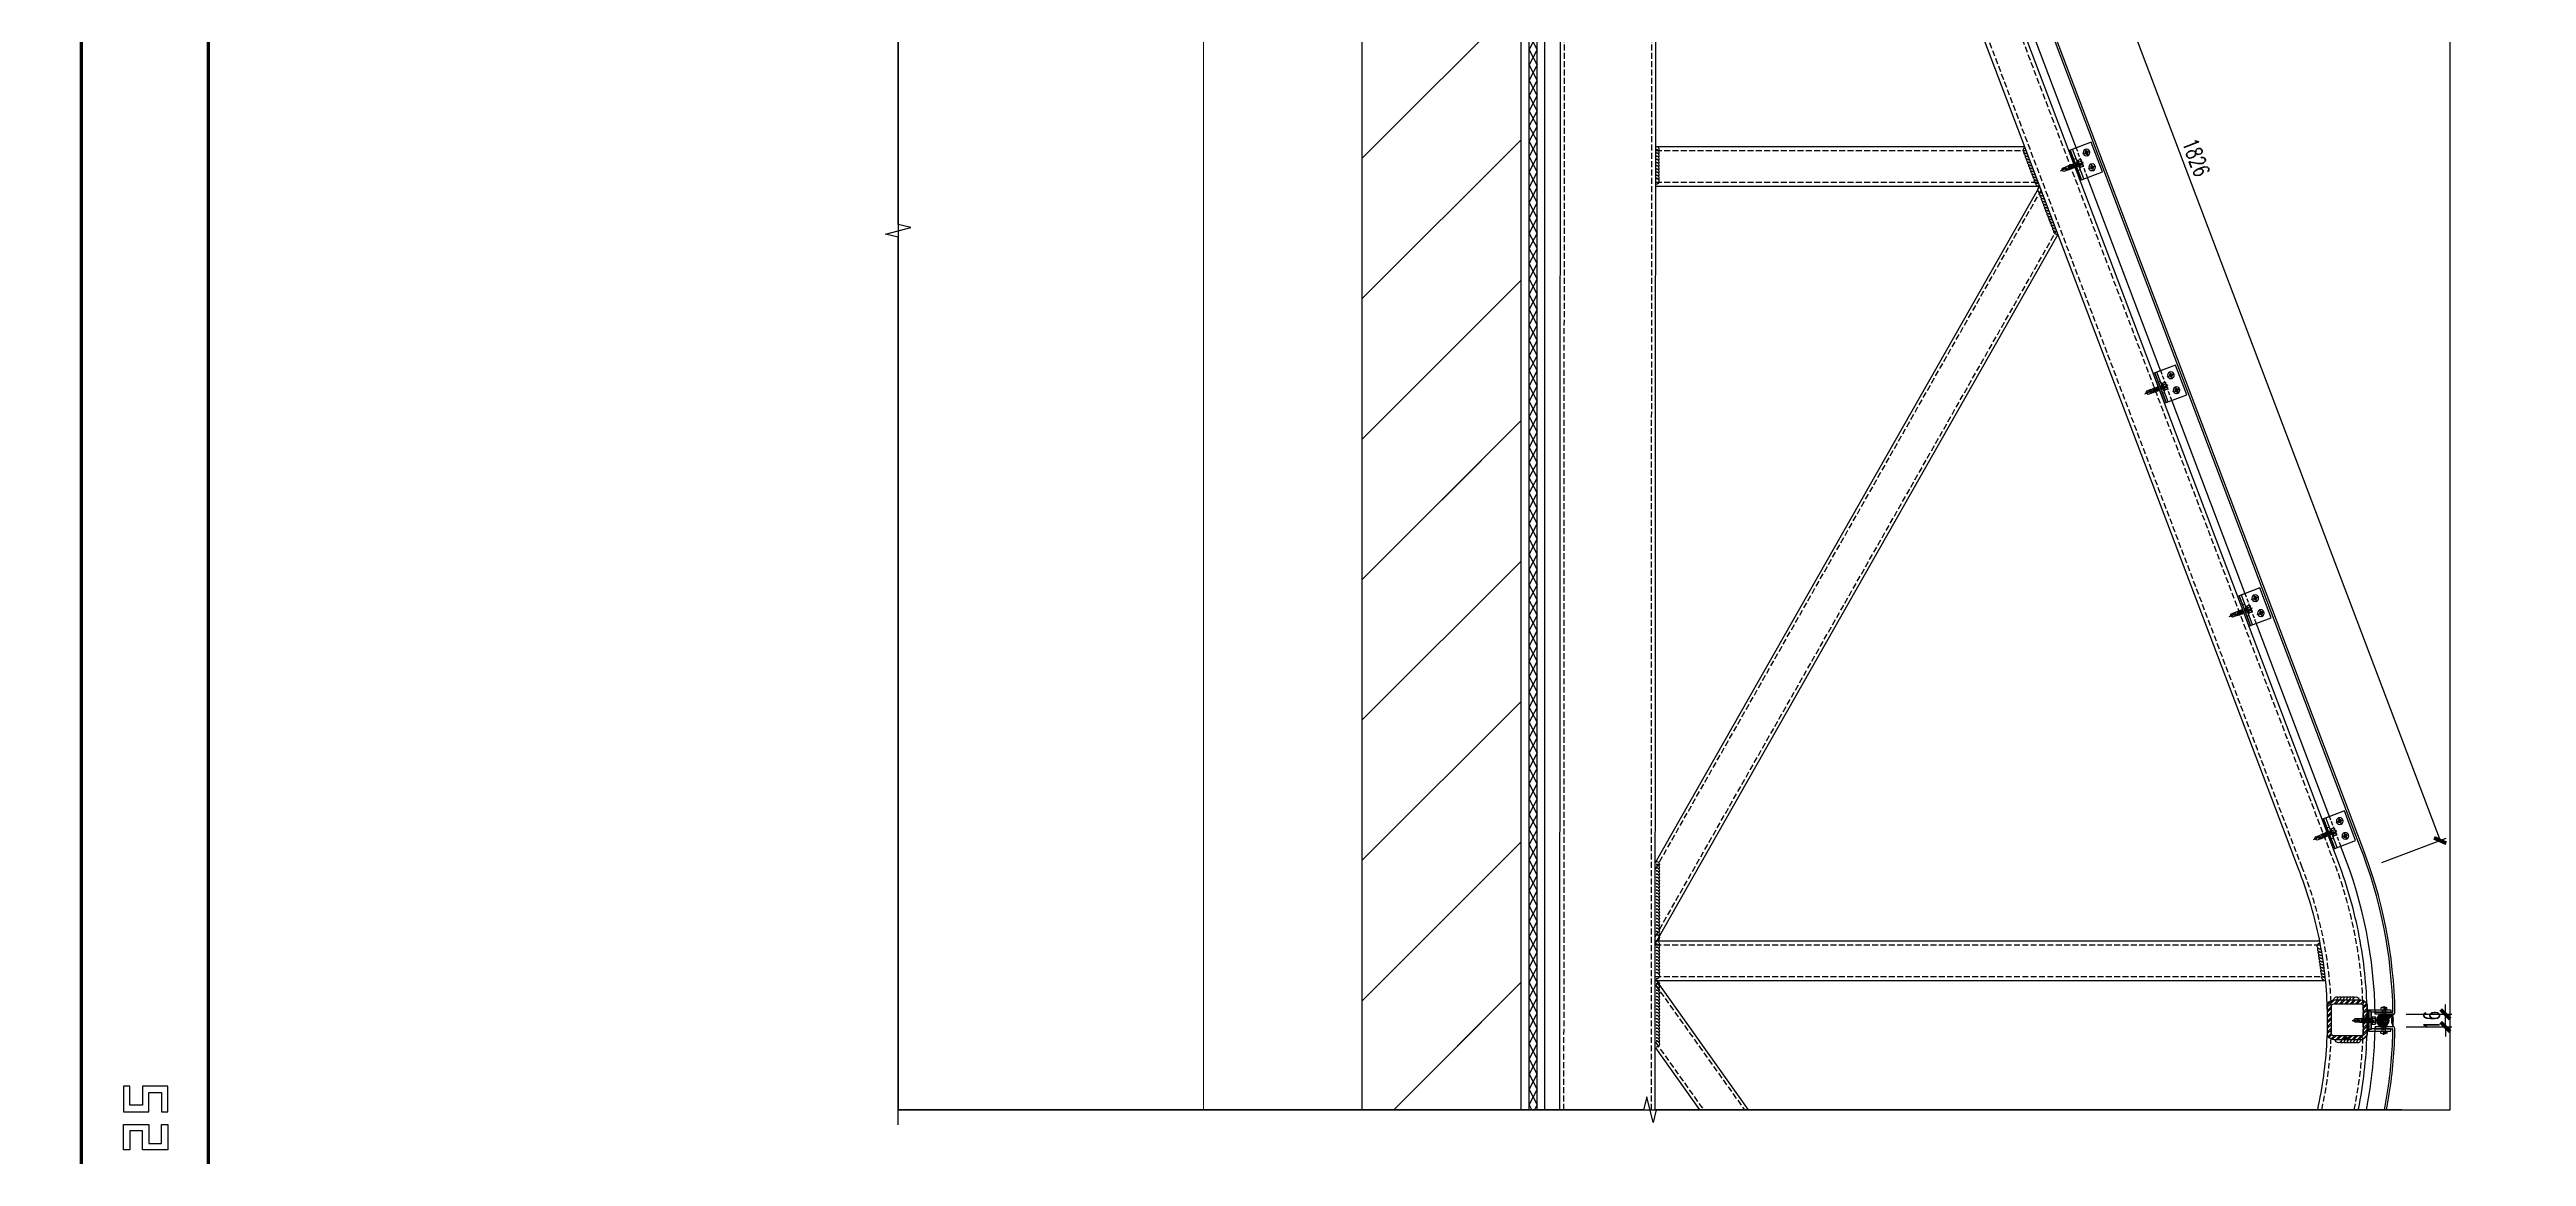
# Model space of a CAD drawing. Extents: x -202236 to 1002404, y -663931 to 1550022.
# Drawn here: x 9398 to 12516, y -357257 to -355864 of the extents above; entities that cross this region are included whole.
import ezdxf
from ezdxf.enums import TextEntityAlignment as Align
from ezdxf.xclip import XClip

# ---------------------------------------------------------------- set-up
doc = ezdxf.new("R2010")
doc.units = 0
for name, pattern in [('CENTER', [2, 1.25, -0.25, 0.25, -0.25]), ('ZN-CENTER', [2, 1.25, -0.25, 0.25, -0.25]), ('ZN-DASH', [0.35, 0.25, -0.1])]:
    doc.linetypes.add(name, pattern=pattern)
for name, color, linetype in [('!ZN1-填充-8', 8, 'Continuous'), ('!ZN3-铝板幕墙-3', 3, 'Continuous'), ('!ZN4-辅助材料-1', 1, 'Continuous'), ('!ZN4-配件-11', 11, 'Continuous'), ('!ZN5-钢材投影-40', 40, 'Continuous'), ('!ZN5-钢材断面-2', 2, 'Continuous'), ('!ZN5-铝材投影-112', 112, 'Continuous'), ('!ZN6-虚线-8', 8, 'ZN-DASH'), ('0-cxFrame', 155, 'Continuous'), ('3符号', 173, 'Continuous'), ('A-AXIS-D', 1, 'Continuous'), ('A-HATCH-2', 251, 'Continuous'), ('AS-WALL', 40, 'Continuous'), ('DIM', 173, 'Continuous'), ('Fill', 8, 'Continuous'), ('PUB_HATCH', 8, 'Continuous'), ('焊缝', 8, 'Continuous')]:
    doc.layers.add(name, color=color, linetype=linetype)
doc.layers.add('0-cxText', color=131, linetype='Continuous', lineweight=25)
doc.layers.add('A-WALL-HATCH', color=8, linetype='Continuous', lineweight=13)
doc.layers.add('@ZN-型材编号（非打印层）', color=8, linetype='Continuous', plot=False)
doc.styles.add('cx_tuming', font='simhei.ttf')
doc.styles.add('cx_tuqian1', font='')
doc.styles.add('DHTEXT-1', font='ROMANS.shx', dxfattribs={"width": 0.7, "bigfont": 'CHINESE.shx'})
doc.styles.add('黑体', font='simhei.ttf', dxfattribs={"height": 12})
doc.styles.get('cx_tuqian1').set_extended_font_data('SimSun')
doc.dimstyles.new('ZN8', dxfattribs={"dimscale": 8, "dimtxt": 2.5, "dimasz": 1.5, "dimexe": 1, "dimexo": 2, "dimgap": 0.9, "dimtad": 1, "dimdec": 0, "dimdsep": 46, "dimtxsty": 'DHTEXT-1', "dimblk": 'ARCHTICK', "dimcen": 2.5, "dimclrd": 173, "dimclre": 173, "dimclrt": 7, "dimazin": 2, "dimtfac": 1, "dimtix": 1, "dimtmove": 2, "dimatfit": 3, "dimfxl": 0, "dimarcsym": 0})

# ---------------------------------------------------------------- blocks, each defined once
blk = doc.blocks.new('TK22.A2 L(Dragon)')
at = {"layer": '0-cxFrame', "color": 7, "const_width": 0.5}
blk.add_lwpolyline([(0, 0), (-594, 0), (-594, 420), (0, 420)], close=True, dxfattribs=at)
at = {"layer": '0-cxFrame', "const_width": 0.5}
blk.add_lwpolyline([(-80, 10), (-574, 10), (-574, 410), (-80, 410)], close=True, dxfattribs=at)
at = {"layer": 'Defpoints', "color": 2}
for points in [[(-586.37, 34.37), (-587.37, 34.37), (-587.37, 30.37), (-583.37, 30.37), (-583.37, 33.37), (-581.37, 33.37), (-581.37, 30.37), (-580.37, 30.37), (-580.37, 34.37), (-584.37, 34.37), (-584.37, 31.37), (-586.37, 31.37), (-586.37, 34.37)], [(-586.37, 24.37), (-587.37, 24.37), (-587.37, 28.37), (-583.37, 28.37), (-583.37, 25.37), (-581.37, 25.37), (-581.37, 28.37), (-580.37, 28.37), (-580.37, 24.37), (-584.37, 24.37), (-584.37, 27.37), (-586.37, 27.37), (-586.37, 24.37)]]:
    blk.add_lwpolyline(points, dxfattribs=at)
at = {"style": '黑体', "flags": 4}
blk.add_attdef('图幅', text='', height=3.3, dxfattribs=at).set_placement((-40, 3), align=Align.RIGHT)
at = {"layer": '0-cxText', "flags": 4}
for tag, height, style, p in [('建设单位', 3.5, 'cx_tuming', (-45, 240)), ('项目名称', 3.5, 'cx_tuming', (-45, 210)), ('子项名称', 3.5, 'cx_tuming', (-45, 180)), ('工程编号', 3.3, 'cx_tuqian1', (-35, 165)), ('图名1', 3.5, 'cx_tuming', (-45, 87)), ('图名2', 3.5, 'cx_tuming', (-45, 79)), ('图名3', 3.5, 'cx_tuming', (-45, 71)), ('出图日期', 3.3, 'cx_tuqian1', (-39, 60)), ('专业', 3.3, 'cx_tuqian1', (-55, 52)), ('图号', 3.3, 'cx_tuqian1', (-55, 44)), ('版次', 3.3, 'cx_tuqian1', (-20, 44))]:
    blk.add_attdef(tag, text='', height=height, dxfattribs=dict(at, style=style)).set_placement(p, align=Align.MIDDLE)
at = {"layer": 'Defpoints', "color": 6, "flags": 4}
for tag, height, style, p in [('tufu', 3.3, '黑体', (-12, 12)), ('dwfname', 4, 'cx_tuqian1', (-80, 3))]:
    blk.add_attdef(tag, text='', height=height, dxfattribs=dict(at, style=style)).set_placement(p, align=Align.RIGHT)
blk = doc.blocks.new('99平面图例外参$0$$LinePat$夹层保温1')
at = {"color": 0}
for p, q in [((0, 0), (96, 0)), ((0, -50), (96, -50)), ((0, -100), (96, -50)), ((96, -100), (0, -50)), ((0, -100), (96, -100)), ((0, -150), (96, -150))]:
    blk.add_line(p, q, dxfattribs=at)
blk = doc.blocks.new('铝板16mm胶缝')
at = {"layer": '!ZN1-填充-8'}
h = blk.add_hatch(dxfattribs=at)
h.set_pattern_fill('HONEY', color=256, scale=0.7, angle=-270, style=0)
h.set_pattern_definition([(90, (10097.3199, 185.0233), (-0.9623705, 1.666875), [1.11125, -2.2225]), (210, (10097.3199, 185.0233), (-0.962370845, -1.6668748), [1.11125, -2.2225]), (150, (10097.3199, 185.0233), (-1.924741345, 2e-07), [-2.2225, 1.11125])])
edge = h.paths.add_edge_path()
edge.add_ellipse((-8.5, 14.6), major_axis=(-8, 0), ratio=0.974793, start_angle=0, end_angle=360)
h = blk.add_hatch(dxfattribs=at)
h.set_pattern_fill('ANSI35', color=256, scale=0.5, angle=-270, style=0)
h.set_pattern_definition([(135, (0, 0), (-1.12253, -1.12253), []), (135, (0, 1.1225), (-1.12253, -1.12253), [1.984375, -0.396875, 0, -0.396875])])
edge = h.paths.add_edge_path()
edge.add_line((-0.5, 1.4), (-0.5, 14.6))
edge.add_line((-16.5, 1.4), (-16.5, 14.6))
edge.add_ellipse((-8.5, 14.6), major_axis=(-8, 0), ratio=0.974793, start_angle=0, end_angle=180)
edge.add_arc((-8.5, -14.4), 17.7, 63.1657, 116.8343)
at = {"layer": '!ZN4-辅助材料-1', "ltscale": 0.5}
blk.add_arc((-8.5, -14.4), 17.7, 63.1657, 116.8343, dxfattribs=at)
blk.add_ellipse((-8.5, 14.6), major_axis=(-8, 0), ratio=0.974793, dxfattribs=at)
at = {"layer": 'Defpoints', "ltscale": 0.5}
for p in [(-16.5, -0.6), (-8.5, -0.6), (-0.5, -0.6)]:
    blk.add_point(p, dxfattribs=at)
blk = doc.blocks.new('*U253')
at = {"color": 0, "linetype": 'ZN-CENTER', "ltscale": 3}
blk.add_line((24, 0), (-7.3, 0), dxfattribs=at)
at = {"ltscale": 10}
for p, q in [((-5.4, -3.5), (-5.4, 3.5)), ((-1, 4.6), (-4.9, 4.6)), ((-1, 2.3), (-4.9, 2.3)), ((-0.6, -5.1), (-0.6, 5.1)), ((-0.2, 5.5), (0, 4.8)), ((0, -4.8), (0, 4.8)), ((0, 2.1), (14.3, 2.1)), ((1.4, 2.7), (2.2, -2.7)), ((3.2, 2.7), (4, -2.7)), ((5, 2.7), (5.8, -2.7)), ((6.8, 2.7), (7.6, -2.7)), ((8.6, 2.7), (9.4, -2.7)), ((10.4, 2.7), (11.2, -2.7)), ((12.2, 2.7), (13, -2.7)), ((-1, -2.3), (-4.9, -2.3)), ((-1, -4.6), (-4.9, -4.6)), ((-0.2, -5.5), (0, -4.8)), ((14.3, -2.1), (0, -2.1))]:
    blk.add_line(p, q, dxfattribs=at)
for points in [[(1.8, -2.1), (1, 2.1), (1.4, 2.7), (1.8, 2.1), (2.6, -2.1), (2.2, -2.7)], [(3.6, -2.1), (2.8, 2.1), (3.2, 2.7), (3.6, 2.1), (4.4, -2.1), (4, -2.7)], [(5.4, -2.1), (4.6, 2.1), (5, 2.7), (5.4, 2.1), (6.2, -2.1), (5.8, -2.7)], [(7.2, -2.1), (6.4, 2.1), (6.8, 2.7), (7.2, 2.1), (8, -2.1), (7.6, -2.7)], [(9, -2.1), (8.2, 2.1), (8.6, 2.7), (9, 2.1), (9.8, -2.1), (9.4, -2.7)], [(10.8, -2.1), (10, 2.1), (10.4, 2.7), (10.8, 2.1), (11.6, -2.1), (11.2, -2.7)], [(12.6, -2.1), (11.8, 2.1), (12.2, 2.7), (12.6, 2.1), (13.4, -2.1), (13, -2.7)]]:
    blk.add_lwpolyline(points, close=True, dxfattribs=at)
for points in [[(14.3, -2.1, -0.414214), (14.4, -2.2), (14.4, -2.3), (20.2, -2.3), (22, -0.3), (22, 0.3), (20.2, 2.3), (14.4, 2.3), (14.4, 2.2, -0.414214), (14.3, 2.1)], [(16.5, -2.3), (16.4, -1.2), (15.8, -1.5, -0.530462), (15, -1.2), (14.8, 0.1, -0.651316), (15.5, 0.5), (16, 0.2), (16.8, 0.7), (22, -0.3, -0.201226), (20.2, 2.3)]]:
    blk.add_lwpolyline(points, format="xyb", dxfattribs=at)
for centre, radius, start, end in [((-3.9, 3.5), 1.58, 133.1736, 226.8264), ((0.1, 0), 5.58, 155.5673, 204.4327), ((0.1, 3.5), 1.58, 133.1736, 226.8264), ((4.1, 0), 5.58, 155.5673, 204.4327), ((7.5, -2.9), 11.3, 132.4922, 138.6064), ((-3.9, -3.5), 1.58, 133.1736, 226.8264), ((0.1, -3.5), 1.58, 133.1736, 226.8264), ((7.5, 2.9), 11.3, 221.3936, 227.5078)]:
    blk.add_arc(centre, radius, start, end, dxfattribs=at)
at = {"layer": 'Defpoints', "color": 0, "ltscale": 10, "style": 'DHTEXT-1', "width": 0.7}
blk.add_text('5.5', height=1, rotation=90, dxfattribs=at).set_placement((-2.5, -0.9), align=Align.CENTER)
blk = doc.blocks.new('铝板连接件1(新规)')
at = {"layer": '!ZN1-填充-8'}
h = blk.add_hatch(dxfattribs=at)
h.set_pattern_fill('NET3', color=256, scale=0.4, angle=180, style=0)
h.set_pattern_definition([(180, (18968.597, 39999.0891), (-1e-15, -1.27), []), (240, (18968.597, 39999.0891), (1.099852263, -0.635), []), (300, (18968.597, 39999.0891), (1.099852263, 0.635), [])])
h.paths.add_polyline_path([(-13.5, 2), (-13.5, 0), (13.5, 0), (13.5, 2)])
at = {"layer": '!ZN4-辅助材料-1', "ltscale": 5}
blk.add_lwpolyline([(-13.5, 2), (-13.5, 0), (13.5, 0), (13.5, 2)], close=True, dxfattribs=at)
at = {"layer": '!ZN5-铝材投影-112'}
for points in [[(11.5, 2), (-13.5, 2), (-13.5, 30), (-10.5, 30), (-10.5, 5), (11.5, 5)], [(-11.5, 2), (13.5, 2), (13.5, 30), (10.5, 30), (10.5, 5), (-11.5, 5)]]:
    blk.add_lwpolyline(points, close=True, dxfattribs=at)
at = {"layer": '!ZN4-配件-11', "color": 1, "rotation": 270}
blk.add_blockref('*U253', (0, 5), dxfattribs=at)
blk = doc.blocks.new('*U196')
at = {"color": 0, "linetype": 'CENTER', "ltscale": 3}
blk.add_line((10, 0), (-2.5, 0), dxfattribs=at)
at = {"linetype": 'ByBlock', "lineweight": -2, "ltscale": 10}
for p, q in [((-1.2, -3), (-1.2, 3)), ((0, 4.2), (0, -4.2)), ((5.5, 2), (0, 2)), ((5.5, 2.5), (5.5, -2.5)), ((5.5, -2), (0, -2))]:
    blk.add_line(p, q, dxfattribs=at)
for centre, radius, start, end in [((4.4, 0), 5.96, 160.395, 199.605), ((0, 3), 1.2, 90, 180), ((7, 2.5), 1.5, 348.448, 180), ((16.2, 0), 8, 164.3308, 195.6692), ((6.2, 0), 2.67, 323.2266, 36.7843), ((0, -3), 1.2, 180, 270), ((7, -2.5), 1.5, 180, 11.552)]:
    blk.add_arc(centre, radius, start, end, dxfattribs=at)
at = {"layer": 'Defpoints', "color": 0, "ltscale": 10, "style": 'DHTEXT-1', "width": 0.7}
blk.add_text('D4', height=1, rotation=90, dxfattribs=at).set_placement((7.4, -1.8), align=Align.CENTER)
blk = doc.blocks.new('方管钢50x5')
at = {"layer": 'Fill'}
h = blk.add_hatch(dxfattribs=at)
h.set_pattern_fill('ANSI32', color=8, style=0)
h.set_pattern_definition([(45, (-86.957, -24.6963), (-3.3676, 3.3676), []), (45, (-84.712, -24.6963), (-3.3676, 3.3676), [])])
edge = h.paths.add_edge_path()
edge.add_line((-17, 25), (17, 25))
edge.add_arc((17, 17), 8, 0, 90, ccw=False)
edge.add_line((25, 17), (25, -17))
edge.add_arc((17, -17), 8, -90, 0, ccw=False)
edge.add_line((17, -25), (-17, -25))
edge.add_arc((-17, -17), 8, 180, 270, ccw=False)
edge.add_line((-25, -17), (-25, 17))
edge.add_arc((-17, 17), 8, 90, 180, ccw=False)
edge = h.paths.add_edge_path(flags=16)
edge.add_line((-17, 20), (17, 20))
edge.add_arc((17, 17), 3, 0, 90, ccw=False)
edge.add_line((20, 17), (20, -17))
edge.add_arc((17, -17), 3, -90, 0, ccw=False)
edge.add_line((17, -20), (-17, -20))
edge.add_arc((-17, -17), 3, 180, 270, ccw=False)
edge.add_line((-20, -17), (-20, 17))
edge.add_arc((-17, 17), 3, 90, 180, ccw=False)
for points in [[(-17, 25), (17, 25, -0.414214), (25, 17), (25, -17, -0.414214), (17, -25), (-17, -25, -0.414214), (-25, -17), (-25, 17, -0.414214)], [(-17, 20), (17, 20, -0.414214), (20, 17), (20, -17, -0.414214), (17, -20), (-17, -20, -0.414214), (-20, -17), (-20, 17, -0.414214)]]:
    blk.add_lwpolyline(points, format="xyb", close=True)
at = {"layer": '@ZN-型材编号（非打印层）', "style": 'DHTEXT-1', "width": 0.7}
blk.add_text('50x5', height=2, dxfattribs=at).set_placement((-0.5, -23), align=Align.MIDDLE_CENTER)
blk = doc.blocks.new('*U254')
at = {"layer": '!ZN5-钢材断面-2'}
blk.add_blockref('方管钢50x5', (0, 0), dxfattribs=at)
blk = doc.blocks.new('*U255')
at = {"color": 0, "linetype": 'CENTER', "ltscale": 3}
for p, q in [((4.9, 0), (-4.9, 0)), ((0, 4.9), (0, -4.9))]:
    blk.add_line(p, q, dxfattribs=at)
at = {"linetype": 'ByBlock', "ltscale": 10}
for radius in [4.2, 2, 1.23]:
    blk.add_circle((0, 0), radius, dxfattribs=at)
blk = doc.blocks.new('*U201')
at = {"ltscale": 0.125}
blk.add_wipeout([(-20, 30), (20, 30), (20, 5), (-20, 5)], dxfattribs=at).dxf.layer = '!ZN6-虚线-8'
at = {"layer": '!ZN1-填充-8'}
h = blk.add_hatch(dxfattribs=at)
h.set_pattern_fill('NET3', color=256, scale=0.75, angle=180, style=0)
h.set_pattern_definition([(180, (-1731.706, 294.7402), (-3e-16, -2.38125), []), (240, (-1731.706, 294.7402), (2.062223, -1.190625), []), (300, (-1731.706, 294.7402), (2.062223, 1.190625), [])])
h.paths.add_polyline_path([(20, 0), (-20, 0), (-20, 2), (20, 2)])
at = {"layer": '!ZN5-铝材投影-112'}
blk.add_lwpolyline([(20, 2), (-20, 2), (-20, 30), (20, 30)], close=True, dxfattribs=at)
at = {"layer": '!ZN6-虚线-8', "color": 8, "linetype": 'ZN-DASH', "ltscale": 20}
blk.add_line((-20, 10), (20, 10), dxfattribs=at)
at = {"layer": '!ZN6-虚线-8', "linetype": 'ZN-DASH', "ltscale": 10}
for p, q in [((-7.5, 5), (-7.5, 2)), ((7.5, 5), (7.5, 2))]:
    blk.add_line(p, q, dxfattribs=at)
at = {"layer": '!ZN4-配件-11', "color": 1, "rotation": 270}
for name, p in [('*U255', (-10, 20)), ('*U253', (0, 5)), ('*U255', (10, 20))]:
    blk.add_blockref(name, p, dxfattribs=at)
at = {"ltscale": 0.25}
blk.add_wipeout([(20, 0), (20, 2), (-20, 2), (-20, 0)], dxfattribs=at).dxf.layer = '!ZN4-辅助材料-1'
at = {"layer": '!ZN4-辅助材料-1'}
blk.add_lwpolyline([(20, 0), (-20, 0), (-20, 2), (20, 2)], close=True, dxfattribs=at)
at = {"layer": '!ZN5-铝材投影-112', "ltscale": 0.25}
blk.add_line((-20, 5), (20, 5), dxfattribs=at)
blk = doc.blocks.new('20250913160558')
at = {"layer": 'PUB_HATCH'}
h = blk.add_hatch(dxfattribs=at)
h.set_pattern_fill('普通砖', color=256, scale=50, style=0)
h.set_pattern_definition([(45, (2343460, -521977.7), (-88.388383, 88.388383), [])])
h.paths.add_polyline_path([(9550, -4880), (9550, -1630), (9350, -1630), (9350, -4880)])
h = blk.add_hatch(dxfattribs=at)
h.set_pattern_fill('普通砖', color=256, scale=50, style=0)
h.set_pattern_definition([(45, (2343460, -521977.7), (-88.388383, 88.388383), [])])
h.paths.add_polyline_path([(9550, -4880), (9550, -1630), (9450, -1630), (9450, -4880)])
at = {"layer": '!ZN3-铝板幕墙-3'}
for p, q in [((10625.1, -3322.3), (10625.1, -3319.8)), ((10625.1, -3319.8), (10647.1, -3319.8)), ((10648.1, -3322.3), (10625.1, -3322.3)), ((10648.1, -3338.3), (10625.1, -3338.3)), ((10625.1, -3338.3), (10625.1, -3340.8)), ((10625.1, -3340.8), (10647.1, -3340.8))]:
    blk.add_line(p, q, dxfattribs=at)
for points in [[(10650.1, -3320.6, 0.09075), (10607.8, -3108.8), (9650, -580), (9250, -712.1), (9250, -852.1)], [(10647.6, -3319.5, 0.090277), (10605.5, -3109.7), (9648.5, -583.1), (9252.5, -713.9), (9252.5, -852.1)], [(10625.1, -3322.3, 0.091405), (10584.5, -3117.9), (9635.1, -611.2), (9275, -730.2), (9275, -827.1)], [(10102.1, -5205), (10600.6, -3496.7, 0.070028), (10625.1, -3338.3, 0.070028)], [(10118.9, -5227.5), (10622.1, -3503.1, 0.068937), (10647.6, -3341.1, 0.068937)], [(10120.8, -5230), (10624.5, -3503.9, 0.069411), (10650.1, -3340, 0.069411)]]:
    blk.add_lwpolyline(points, format="xyb", dxfattribs=at)
for centre, radius, start, end in [((10647.1, -3319.3), 0.5, 270, 0), ((10648.1, -3320.3), 2, 270, 0), ((10647.1, -3341.3), 0.5, 0, 90), ((10648.1, -3340.3), 2, 0, 90)]:
    blk.add_arc(centre, radius, start, end, dxfattribs=at)
at = {"layer": '!ZN5-钢材投影-40'}
for p, q in [((10528.5, -3139.6), (9581.6, -639.4)), ((10575.2, -3121.5), (9629.1, -623.7)), ((9598.1, -5185), (9600, -1148.7)), ((9718.1, -5185), (9720, -1148.7))]:
    blk.add_line(p, q, dxfattribs=at)
at = {"layer": '!ZN5-钢材投影-40', "ltscale": 800}
for p, q in [((9719.5, -2230), (10184, -2230)), ((9719.1, -3131.6), (10203, -2280)), ((9719.5, -2280), (10203, -2280)), ((9719, -3232.9), (10226, -2340.7)), ((9719, -3230), (10555.3, -3230)), ((9719, -3278.6), (10345.5, -4156.8)), ((9719, -3280), (10562.7, -3280)), ((9719, -3364.6), (10327.6, -4217.9))]:
    blk.add_line(p, q, dxfattribs=at)
at = {"layer": '!ZN5-钢材投影-40'}
for radius, start, end in [(515, 343.1484, 21.7411), (565, 343.1748, 21.696)]:
    blk.add_arc((10050.2, -3330.3), radius, start, end, dxfattribs=at)
at = {"layer": '!ZN6-虚线-8', "ltscale": 30}
for p, q in [((10533.2, -3137.8), (9586.4, -637.9)), ((10570.5, -3123.3), (9624.4, -625.3)), ((9603.1, -5185), (9605, -1148.7)), ((9713.1, -5185), (9715, -1148.7)), ((9719.5, -2235), (10185.9, -2235)), ((9719.5, -2275), (10201.1, -2275)), ((9719.1, -3139.7), (10206.5, -2282)), ((9719, -3224.8), (10224.1, -2335.9)), ((9719, -3235), (10556.3, -3235)), ((9719, -3275), (10562.2, -3275)), ((9719, -3285.5), (10344, -4161.6)), ((9719, -3357.7), (10329.1, -4213))]:
    blk.add_line(p, q, dxfattribs=at)
for radius, start, end in [(520, 343.1512, 21.7363), (560, 343.1724, 21.7002)]:
    blk.add_arc((10050.2, -3330.3), radius, start, end, dxfattribs=at)
at = {"layer": 'A-WALL-HATCH'}
blk.add_line((9150, -1350), (9150, -4830), dxfattribs=at)
at = {"layer": 'AS-WALL'}
for p, q in [((9350, -4880), (9350, -1630)), ((9550, -4880), (9550, -1630)), ((9550, -4880), (9550, -1630))]:
    blk.add_line(p, q, dxfattribs=at)
at = {"layer": '焊缝', "ltscale": 800}
for points in [[(9719.5, -2230, -0.57735), (9723, -2236, 0.267949), (9719.5, -2234, -0.57735), (9723, -2240, 0.267949), (9719.5, -2238, -0.57735), (9723, -2244, 0.267949), (9719.5, -2242, -0.57735), (9723, -2248, 0.267949), (9719.5, -2246, -0.57735), (9723, -2252, 0.267949), (9719.5, -2250, -0.57735), (9723, -2256, 0.267949), (9719.5, -2254, -0.57735), (9723, -2260, 0.267949), (9719.5, -2258, -0.57735), (9723, -2264, 0.267949), (9719.5, -2262, -0.57735), (9723, -2268, 0.267949), (9719.5, -2266, -0.57735), (9723, -2272, 0.267949), (9719.5, -2270, -1), (9719.5, -2278, -1)], [(10203, -2280, -0.57735), (10197.6, -2275.6, 0.267949), (10201.6, -2276.3, -0.57735), (10196.2, -2271.9, 0.267949), (10200.1, -2272.5, -0.57735), (10194.8, -2268.1, 0.267949), (10198.7, -2268.8, -0.57735), (10193.4, -2264.4, 0.267949), (10197.3, -2265, -0.57735), (10191.9, -2260.7, 0.267949), (10195.9, -2261.3, -0.57735), (10190.5, -2256.9, 0.267949), (10194.5, -2257.6, -0.57735), (10189.1, -2253.2, 0.267949), (10193.1, -2253.8, -0.57735), (10187.7, -2249.4, 0.267949), (10191.6, -2250.1, -0.57735), (10186.3, -2245.7, 0.267949), (10190.2, -2246.3, -0.57735), (10184.9, -2241.9, 0.267949), (10188.8, -2242.6, -0.57735), (10183.4, -2238.2, 0.267949), (10187.4, -2238.9, -1), (10184.6, -2231.4, -1)], [(10226, -2340.7, -0.57735), (10220.6, -2336.3, 0.267949), (10224.6, -2337, -0.57735), (10219.2, -2332.6, 0.267949), (10223.1, -2333.2, -0.57735), (10217.8, -2328.9, 0.267949), (10221.7, -2329.5, -0.57735), (10216.4, -2325.1, 0.267949), (10220.3, -2325.8, -0.57735), (10214.9, -2321.4, 0.267949), (10218.9, -2322, -0.57735), (10213.5, -2317.6, 0.267949), (10217.5, -2318.3, -0.57735), (10212.1, -2313.9, 0.267949), (10216.1, -2314.5, -0.57735), (10210.7, -2310.2, 0.267949), (10214.6, -2310.8, -0.57735), (10209.3, -2306.4, 0.267949), (10213.2, -2307.1, -0.57735), (10207.9, -2302.7, 0.267949), (10211.8, -2303.3, -0.57735), (10206.4, -2298.9, 0.267949), (10210.4, -2299.6, -0.57735), (10205, -2295.2, 0.267949), (10209, -2295.8, -0.57735), (10203.6, -2291.5, 0.267949), (10207.6, -2292.1, -0.57735), (10202.2, -2287.7, 0.267949), (10206.1, -2288.4, -1), (10203.3, -2280.9, -1)], [(9720, -3130, -0.57735), (9723.5, -3136, 0.267949), (9720, -3134, -0.57735), (9723.5, -3140, 0.267949), (9720, -3138, -0.57735), (9723.5, -3144, 0.267949), (9720, -3142, -0.57735), (9723.5, -3148, 0.267949), (9720, -3146, -0.57735), (9723.5, -3152, 0.267949), (9720, -3150, -0.57735), (9723.5, -3156, 0.267949), (9720, -3154, -0.57735), (9723.5, -3160, 0.267949), (9720, -3158, -0.57735), (9723.5, -3164, 0.267949), (9720, -3162, -0.57735), (9723.5, -3168, 0.267949), (9720, -3166, -0.57735), (9723.5, -3172, 0.267949), (9720, -3170, -0.57735), (9723.5, -3176, 0.267949), (9720, -3174, -0.57735), (9723.5, -3180, 0.267949), (9720, -3178, -0.57735), (9723.5, -3184, 0.267949), (9720, -3182, -0.57735), (9723.5, -3188, 0.267949), (9720, -3186, -0.57735), (9723.5, -3192, 0.267949), (9720, -3190, -0.57735), (9723.5, -3196, 0.267949), (9720, -3194, -0.57735), (9723.5, -3200, 0.267949), (9720, -3198, -0.57735), (9723.5, -3204, 0.267949), (9720, -3202, -0.57735), (9723.5, -3208, 0.267949), (9720, -3206, -0.57735), (9723.5, -3212, 0.267949), (9720, -3210, -0.57735), (9723.5, -3216, 0.267949), (9720, -3214, -0.57735), (9723.5, -3220, 0.267949), (9720, -3218, -0.57735), (9723.5, -3224, 0.267949), (9720, -3222, -1), (9720, -3230, -1)], [(9720, -3230, -0.57735), (9723.5, -3236, 0.267949), (9720, -3234, -0.57735), (9723.5, -3240, 0.267949), (9720, -3238, -0.57735), (9723.5, -3244, 0.267949), (9720, -3242, -0.57735), (9723.5, -3248, 0.267949), (9720, -3246, -0.57735), (9723.5, -3252, 0.267949), (9720, -3250, -0.57735), (9723.5, -3256, 0.267949), (9720, -3254, -0.57735), (9723.5, -3260, 0.267949), (9720, -3258, -0.57735), (9723.5, -3264, 0.267949), (9720, -3262, -0.57735), (9723.5, -3268, 0.267949), (9720, -3266, -0.57735), (9723.5, -3272, 0.267949), (9720, -3270, -1), (9720, -3278, -1)], [(10562.7, -3280, -0.57735), (10558.4, -3274.6, 0.267949), (10562.1, -3276, -0.57735), (10557.8, -3270.6, 0.267949), (10561.5, -3272.1, -0.57735), (10557.2, -3266.7, 0.267949), (10561, -3268.1, -0.57735), (10556.6, -3262.7, 0.267949), (10560.4, -3264.2, -0.57735), (10556.1, -3258.7, 0.267949), (10559.8, -3260.2, -0.57735), (10555.5, -3254.8, 0.267949), (10559.2, -3256.3, -0.57735), (10554.9, -3250.8, 0.267949), (10558.6, -3252.3, -0.57735), (10554.3, -3246.9, 0.267949), (10558, -3248.3, -0.57735), (10553.7, -3242.9, 0.267949), (10557.4, -3244.4, -0.57735), (10553.1, -3239, 0.267949), (10556.9, -3240.4, -1), (10555.7, -3232.5, -1)], [(9720, -3280, -0.57735), (9723.5, -3286, 0.267949), (9720, -3284, -0.57735), (9723.5, -3290, 0.267949), (9720, -3288, -0.57735), (9723.5, -3294, 0.267949), (9720, -3292, -0.57735), (9723.5, -3298, 0.267949), (9720, -3296, -0.57735), (9723.5, -3302, 0.267949), (9720, -3300, -0.57735), (9723.5, -3306, 0.267949), (9720, -3304, -0.57735), (9723.5, -3310, 0.267949), (9720, -3308, -0.57735), (9723.5, -3314, 0.267949), (9720, -3312, -0.57735), (9723.5, -3318, 0.267949), (9720, -3316, -0.57735), (9723.5, -3322, 0.267949), (9720, -3320, -0.57735), (9723.5, -3326, 0.267949), (9720, -3324, -0.57735), (9723.5, -3330, 0.267949), (9720, -3328, -0.57735), (9723.5, -3334, 0.267949), (9720, -3332, -0.57735), (9723.5, -3338, 0.267949), (9720, -3336, -0.57735), (9723.5, -3342, 0.267949), (9720, -3340, -0.57735), (9723.5, -3346, 0.267949), (9720, -3344, -0.57735), (9723.5, -3350, 0.267949), (9720, -3348, -0.57735), (9723.5, -3354, 0.267949), (9720, -3352, -0.57735), (9723.5, -3358, 0.267949), (9720, -3356, -1), (9720, -3364, -1)], [(10573.1, -3304.5, -0.57735), (10579.1, -3301.1, 0.267949), (10577.1, -3304.5, -0.57735), (10583.1, -3301.1, 0.267949), (10581.1, -3304.5, -0.57735), (10587.1, -3301.1, 0.267949), (10585.1, -3304.5, -0.57735), (10591.1, -3301.1, 0.267949), (10589.1, -3304.5, -0.57735), (10595.1, -3301.1, 0.267949), (10593.1, -3304.5, -0.57735), (10599.1, -3301.1, 0.267949), (10597.1, -3304.5, -1), (10605.1, -3304.5, -1)], [(10607.1, -3354.5, -0.57735), (10601.1, -3358, 0.267949), (10603.1, -3354.5, -0.57735), (10597.1, -3358, 0.267949), (10599.1, -3354.5, -0.57735), (10593.1, -3358, 0.267949), (10595.1, -3354.5, -0.57735), (10589.1, -3358, 0.267949), (10591.1, -3354.5, -0.57735), (10585.1, -3358, 0.267949), (10587.1, -3354.5, -0.57735), (10581.1, -3358, 0.267949), (10583.1, -3354.5, -1), (10575.1, -3354.5, -1)]]:
    blk.add_lwpolyline(points, format="xyb", dxfattribs=at)
at = {"layer": '!ZN4-辅助材料-1', "xscale": -1.000000000000002, "rotation": 90}
blk.add_blockref('铝板16mm胶缝', (10649.5, -3338.8), dxfattribs=at)
at = {"layer": '!ZN4-配件-11', "rotation": 359.9702988854192}
blk.add_blockref('*U254', (10590.1, -3329.5), dxfattribs=at)
at = {"layer": '!ZN4-配件-11', "xscale": -1, "rotation": 270}
blk.add_blockref('铝板连接件1(新规)', (10615.1, -3330.3), dxfattribs=at)
at = {"layer": '!ZN4-配件-11', "color": 1, "rotation": 90}
blk.add_blockref('*U196', (10636.1, -3322.3), dxfattribs=at)
at = {"layer": '!ZN4-配件-11', "color": 1, "xscale": -1.000000000000002, "rotation": 90}
blk.add_blockref('*U196', (10636.1, -3338.3), dxfattribs=at)
at = {"layer": 'A-HATCH-2', "xscale": 0.2004977875711166, "yscale": 0.2000000000000005, "zscale": 0.2, "rotation": 90}
for p in [(9550, -2108.1), (9550, -2127.3), (9550, -2146.6), (9550, -2165.8), (9550, -2185.1), (9550, -2204.3), (9550, -2223.6), (9550, -2242.8), (9550, -2262.1), (9550, -2281.3), (9550, -2300.6), (9550, -2319.8), (9550, -2339.1), (9550, -2358.3), (9550, -2377.6), (9550, -2396.8), (9550, -2416.1), (9550, -2435.3), (9550, -2454.6), (9550, -2473.8), (9550, -2493.1), (9550, -2512.3), (9550, -2531.5), (9550, -2550.8), (9550, -2570), (9550, -2589.3), (9550, -2608.5), (9550, -2627.8), (9550, -2647), (9550, -2666.3), (9550, -2685.5), (9550, -2704.8), (9550, -2724), (9550, -2743.3), (9550, -2762.5), (9550, -2781.8), (9550, -2801), (9550, -2820.3), (9550, -2839.5), (9550, -2858.8), (9550, -2878), (9550, -2897.3), (9550, -2916.5), (9550, -2935.8), (9550, -2955), (9550, -2974.2), (9550, -2993.5), (9550, -3012.7), (9550, -3032), (9550, -3051.2), (9550, -3070.5), (9550, -3089.7), (9550, -3109), (9550, -3128.2), (9550, -3147.5), (9550, -3166.7), (9550, -3186), (9550, -3205.2), (9550, -3224.5), (9550, -3243.7), (9550, -3263), (9550, -3282.2), (9550, -3301.5), (9550, -3320.7), (9550, -3340), (9550, -3359.2), (9550, -3378.5), (9550, -3397.7), (9550, -3416.9), (9550, -3436.2), (9550, -3455.4)]:
    blk.add_blockref('99平面图例外参$0$$LinePat$夹层保温1', p, dxfattribs=at)
at = {"xscale": -0.9999999999999991, "rotation": 290.744074233435}
for p in [(10246.6, -2254.1), (10352.9, -2534.6), (10459.1, -2815.2), (10565.4, -3095.7)]:
    blk.add_blockref('*U201', p, dxfattribs=at)
blk = doc.blocks.new('_ArchTick')
at = {"color": 0, "linetype": 'ByBlock', "const_width": 0.4}
blk.add_lwpolyline([(-0.5, -0.5), (0.5, 0.5)], dxfattribs=at)
blk = doc.blocks.new('*D647')
at = {"layer": 'Defpoints', "color": 0, "ltscale": 80, "transparency": 16777216}
for p in [(11672.8, -355186), (12407.8, -356859.8), (12319.4, -356893.3)]:
    blk.add_point(p, dxfattribs=at)
at = {"layer": 'DIM', "color": 173, "linetype": 'ByBlock', "lineweight": -2, "ltscale": 80, "transparency": 16777216}
for p, q in [((11687.7, -355180.3), (11768.7, -355149.7)), ((11761.2, -355152.5), (12407.8, -356859.8)), ((12334.4, -356887.6), (12415.3, -356857))]:
    blk.add_line(p, q, dxfattribs=at)
at = {"layer": 'DIM', "color": 173, "lineweight": -2, "ltscale": 80, "transparency": 16777216, "xscale": 12, "yscale": 12, "zscale": 12}
for p, rotation in [((11761.2, -355152.5), 110.7440742334085), ((12407.8, -356859.8), 290.7440742334085)]:
    blk.add_blockref('_ArchTick', p, dxfattribs=dict(at, rotation=rotation))
at = {"layer": 'DIM', "color": 7, "ltscale": 80, "transparency": 16777216, "insert": (12100.6, -356000.1), "char_height": 20, "attachment_point": 5, "rotation": 290.7441, "style": 'DHTEXT-1'}
blk.add_mtext('1826', dxfattribs=at)
blk = doc.blocks.new('*D650')
at = {"layer": 'Defpoints', "color": 0, "ltscale": 80, "transparency": 16777216}
for p in [(12349, -357078.4), (12349, -357094.4), (12414.4, -357078.4)]:
    blk.add_point(p, dxfattribs=at)
at = {"layer": 'DIM', "color": 173, "linetype": 'ByBlock', "lineweight": -2, "ltscale": 80, "transparency": 16777216}
for p, q in [((12414.4, -357078.4), (12414.4, -357066.4)), ((12365, -357078.4), (12422.4, -357078.4)), ((12365, -357094.4), (12422.4, -357094.4)), ((12414.4, -357094.4), (12414.4, -357078.4)), ((12414.4, -357094.4), (12414.4, -357106.4))]:
    blk.add_line(p, q, dxfattribs=at)
at = {"layer": 'DIM', "color": 173, "lineweight": -2, "ltscale": 80, "transparency": 16777216, "xscale": 12, "yscale": 12, "zscale": 12}
for p, rotation in [((12414.4, -357078.4), 270), ((12414.4, -357094.4), 90)]:
    blk.add_blockref('_ArchTick', p, dxfattribs=dict(at, rotation=rotation))
at = {"layer": 'DIM', "color": 7, "ltscale": 80, "transparency": 16777216, "insert": (12397.2, -357086.4), "char_height": 20, "attachment_point": 5, "rotation": 90, "style": 'DHTEXT-1'}
blk.add_mtext('16', dxfattribs=at)

msp = doc.modelspace()

# ---------------------------------------------------------------- block references
at = {"layer": '0-cxFrame', "xscale": 8, "yscale": 8, "zscale": 8}
for p in [(9438.2, -357444.07), (14190.2, -357444.07)]:
    msp.add_blockref('TK22.A2 L(Dragon)', p, dxfattribs=at)

# ---------------------------------------------------------------- next in the draw order: block references
at = {"layer": 'A-AXIS-D', "ltscale": 800}
ref = msp.add_blockref('20250913160558', (1700.84, -353756), dxfattribs=at)
XClip(ref).set_block_clipping_path([(8765.6190988926, -3442.6401154698), (10719.6393182231, -536.5924199195)])

# ---------------------------------------------------------------- next in the draw order: linework, layer by layer
at = {"layer": '3符号'}
for points in [[(10466.46, -357217.84), (10466.46, -356100.32), (10450.46, -356096.32), (10482.46, -356088.32), (10466.46, -356084.32), (10466.46, -354966.8)], [(12359.62, -357198.64), (11421.04, -357198.64), (11417.04, -357214.65), (11409.04, -357182.64), (11405.04, -357198.64), (10466.46, -357198.64)]]:
    msp.add_lwpolyline(points, dxfattribs=at)

# ---------------------------------------------------------------- next in the draw order: dimensions: what is measured, and where the dimension line sits
at = {"layer": 'DIM', "ltscale": 80}
dim = msp.add_aligned_dim(p1=(11672.78, -355186), p2=(12319.41, -356893.31), distance=94.54, dimstyle='ZN8', dxfattribs=at)
dim.commit()
dim.dimension.update_dxf_attribs({"geometry": '*D647', "text_midpoint": (12100.59, -356000.08)})
dim = msp.add_linear_dim(base=(12414.36, -357078.35), p1=(12348.96, -357094.35), p2=(12348.96, -357078.35), angle=90, dimstyle='ZN8', dxfattribs=at)
dim.commit()
dim.dimension.update_dxf_attribs({"geometry": '*D650', "text_midpoint": (12397.16, -357086.35)})

doc.saveas('drawing.dxf')
